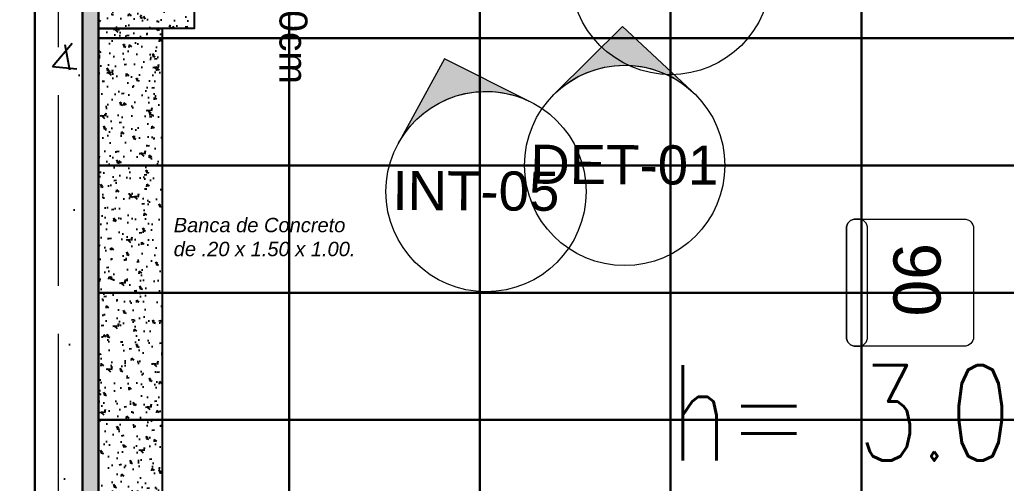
# Model space of a CAD drawing. Header units: millimetres. Extents: x 0 to 21977, y 2 to 7635.
# Drawn here: x 10967.493 to 10970.596, y 3814.616 to 3816.073 of the extents above; entities that cross this region are included whole.
import ezdxf

# ---------------------------------------------------------------- set-up
doc = ezdxf.new("R2010")
doc.units = ezdxf.units.MM
doc.linetypes.add('ACAD_ISO02W100', pattern=[15, 12, -3])
for name, color, linetype, lineweight in [('CONTACTOS', 161, 'Continuous', 18), ('COTAS', 161, 'ACAD_ISO02W100', 20), ('IMAGENES 2', 150, 'Continuous', 18), ('IMAGENES 3', 142, 'Continuous', 18), ('MUEBLES', 143, 'Continuous', 18), ('MURO DUROCK', 161, 'Continuous', 25), ('PLAFON', 151, 'Continuous', 25)]:
    doc.layers.add(name, color=color, linetype=linetype, lineweight=lineweight)
for name, color, linetype in [('MUROS - ARQ.', 151, 'Continuous'), ('MUROS ACABADOS', 142, 'Continuous'), ('PISO PATIO PUBLICO', 142, 'Continuous')]:
    doc.layers.add(name, color=color, linetype=linetype)
doc.styles.add('ROMANS', font='romans.shx', dxfattribs={"width": 0.75})
doc.styles.get("Standard").update_dxf_attribs({"font": 'arial.ttf'})

# ---------------------------------------------------------------- blocks, each defined once
blk = doc.blocks.new('B-1')
at = {"layer": 'MUEBLES'}
for points in [[(0.1999999999999886, 0.3700000000000045), (0.1999999999999886, 0.03000000000000114, -0.414213562373095), (0.1699999999999875, 0), (-0.1700000000000159, 0, -0.414213562373095), (-0.1999999999999886, 0.03000000000000114), (-0.1999999999999886, 0.3700000000000045, -0.414213562373095), (-0.1700000000000159, 0.4000000000000057), (0.1699999999999875, 0.4000000000000057, -0.414213562373095)], [(0.1999999999999886, 0.3632291121490994), (0.1999999999999886, 0.3700000000000045, 0.4142135623730516), (0.1699999999999875, 0.4000000000000057), (-0.1699999999999875, 0.4000000000000057, 0.4142135623730124), (-0.1999999999999886, 0.3700000000000045), (-0.1999999999999886, 0.3632291121490994, 0.4142135623731518), (-0.1699999999999875, 0.3332291121490982), (0.1699999999999875, 0.3332291121490982, 0.414213562373095)]]:
    blk.add_lwpolyline(points, format="xyb", close=True, dxfattribs=at)
blk = doc.blocks.new('PISO AZUL')
at = {"layer": 'PISO PATIO PUBLICO', "color": 152}
for points in [[(10967.7404037245, 3816.015240046469), (10968.3404037245, 3816.015240046469), (10968.3404037245, 3816.415240046468), (10967.7404037245, 3816.415240046468)], [(10968.3404037245, 3816.015240046469), (10968.9404037245, 3816.015240046469), (10968.9404037245, 3816.415240046468), (10968.3404037245, 3816.415240046468)], [(10968.9404037245, 3816.015240046469), (10969.5404037245, 3816.015240046469), (10969.5404037245, 3816.415240046468), (10968.9404037245, 3816.415240046468)], [(10969.5404037245, 3816.015240046469), (10970.1404037245, 3816.015240046469), (10970.1404037245, 3816.415240046468), (10969.5404037245, 3816.415240046468)], [(10970.1404037245, 3816.015240046469), (10970.7404037245, 3816.015240046469), (10970.7404037245, 3816.415240046468), (10970.1404037245, 3816.415240046468)], [(10967.7404037245, 3815.615240046469), (10968.3404037245, 3815.615240046469), (10968.3404037245, 3816.015240046469), (10967.7404037245, 3816.015240046469)], [(10968.3404037245, 3815.615240046469), (10968.9404037245, 3815.615240046469), (10968.9404037245, 3816.015240046469), (10968.3404037245, 3816.015240046469)], [(10968.9404037245, 3815.615240046469), (10969.5404037245, 3815.615240046469), (10969.5404037245, 3816.015240046469), (10968.9404037245, 3816.015240046469)], [(10969.5404037245, 3815.615240046469), (10970.1404037245, 3815.615240046469), (10970.1404037245, 3816.015240046469), (10969.5404037245, 3816.015240046469)], [(10970.1404037245, 3815.615240046469), (10970.7404037245, 3815.615240046469), (10970.7404037245, 3816.015240046469), (10970.1404037245, 3816.015240046469)], [(10967.7404037245, 3815.215240046469), (10968.3404037245, 3815.215240046469), (10968.3404037245, 3815.615240046469), (10967.7404037245, 3815.615240046469)], [(10968.3404037245, 3815.215240046469), (10968.9404037245, 3815.215240046469), (10968.9404037245, 3815.615240046469), (10968.3404037245, 3815.615240046469)], [(10968.9404037245, 3815.215240046469), (10969.5404037245, 3815.215240046469), (10969.5404037245, 3815.615240046469), (10968.9404037245, 3815.615240046469)], [(10969.5404037245, 3815.215240046469), (10970.1404037245, 3815.215240046469), (10970.1404037245, 3815.615240046469), (10969.5404037245, 3815.615240046469)], [(10970.1404037245, 3815.215240046469), (10970.7404037245, 3815.215240046469), (10970.7404037245, 3815.615240046469), (10970.1404037245, 3815.615240046469)], [(10967.7404037245, 3814.81524004647), (10968.3404037245, 3814.81524004647), (10968.3404037245, 3815.215240046469), (10967.7404037245, 3815.215240046469)], [(10968.3404037245, 3814.81524004647), (10968.9404037245, 3814.81524004647), (10968.9404037245, 3815.215240046469), (10968.3404037245, 3815.215240046469)], [(10968.9404037245, 3814.81524004647), (10969.5404037245, 3814.81524004647), (10969.5404037245, 3815.215240046469), (10968.9404037245, 3815.215240046469)], [(10969.5404037245, 3814.81524004647), (10970.1404037245, 3814.81524004647), (10970.1404037245, 3815.215240046469), (10969.5404037245, 3815.215240046469)], [(10970.1404037245, 3814.81524004647), (10970.7404037245, 3814.81524004647), (10970.7404037245, 3815.215240046469), (10970.1404037245, 3815.215240046469)], [(10967.7404037245, 3814.41524004647), (10968.3404037245, 3814.41524004647), (10968.3404037245, 3814.81524004647), (10967.7404037245, 3814.81524004647)], [(10968.3404037245, 3814.41524004647), (10968.9404037245, 3814.41524004647), (10968.9404037245, 3814.81524004647), (10968.3404037245, 3814.81524004647)], [(10968.9404037245, 3814.41524004647), (10969.5404037245, 3814.41524004647), (10969.5404037245, 3814.81524004647), (10968.9404037245, 3814.81524004647)], [(10969.5404037245, 3814.41524004647), (10970.1404037245, 3814.41524004647), (10970.1404037245, 3814.81524004647), (10969.5404037245, 3814.81524004647)], [(10970.1404037245, 3814.41524004647), (10970.7404037245, 3814.41524004647), (10970.7404037245, 3814.81524004647), (10970.1404037245, 3814.81524004647)]]:
    blk.add_lwpolyline(points, close=True, dxfattribs=at)
blk = doc.blocks.new('PLAFON AZUL')
at = {"layer": 'PLAFON', "color": 186}
for points in [[(10967.7404037245, 3816.815240046468), (10967.7404037245, 3815.615240046469), (10968.3404037245, 3815.615240046469), (10968.3404037245, 3816.815240046468)], [(10968.3404037245, 3816.815240046468), (10968.3404037245, 3815.615240046469), (10968.9404037245, 3815.615240046469), (10968.9404037245, 3816.815240046468)], [(10968.9404037245, 3816.815240046468), (10968.9404037245, 3815.615240046469), (10969.5404037245, 3815.615240046469), (10969.5404037245, 3816.815240046468)], [(10969.5404037245, 3816.815240046468), (10969.5404037245, 3815.615240046469), (10970.1404037245, 3815.615240046469), (10970.1404037245, 3816.815240046468)], [(10970.1404037245, 3816.815240046468), (10970.1404037245, 3815.615240046469), (10970.7404037245, 3815.615240046469), (10970.7404037245, 3816.815240046468)], [(10967.7404037245, 3815.615240046469), (10967.7404037245, 3814.41524004647), (10968.3404037245, 3814.41524004647), (10968.3404037245, 3815.615240046469)], [(10968.3404037245, 3815.615240046469), (10968.3404037245, 3814.41524004647), (10968.9404037245, 3814.41524004647), (10968.9404037245, 3815.615240046469)], [(10968.9404037245, 3815.615240046469), (10968.9404037245, 3814.41524004647), (10969.5404037245, 3814.41524004647), (10969.5404037245, 3815.615240046469)], [(10969.5404037245, 3815.615240046469), (10969.5404037245, 3814.41524004647), (10970.1404037245, 3814.41524004647), (10970.1404037245, 3815.615240046469)], [(10970.1404037245, 3815.615240046469), (10970.1404037245, 3814.41524004647), (10970.7404037245, 3814.41524004647), (10970.7404037245, 3815.615240046469)]]:
    blk.add_lwpolyline(points, close=True, dxfattribs=at)

msp = doc.modelspace()

# ---------------------------------------------------------------- hatches: boundary and pattern name
at = {"layer": 'IMAGENES 2'}
h = msp.add_hatch(color=256, dxfattribs=at)
h.dxf.hatch_style = 1
edge = h.paths.add_edge_path()
edge.add_line((10969.09476635492, 3815.817414566688), (10968.82881931381, 3815.949879464148))
edge.add_line((10968.82881931381, 3815.949879464148), (10968.6863463605, 3815.689156938641))
edge.add_arc((10968.95975408616, 3815.532934446481), 0.3148924443484688, 64.6113122256204, 150.2567765330826, ccw=False)
at = {"layer": 'IMAGENES 3'}
h = msp.add_hatch(color=256, dxfattribs=at)
h.dxf.hatch_style = 1
edge = h.paths.add_edge_path()
edge.add_line((10969.60637347054, 3815.849273638463), (10969.38937210573, 3816.052214973344))
edge.add_line((10969.38937210573, 3816.052214973344), (10969.17833310638, 3815.843080283524))
edge.add_arc((10969.39569473567, 3815.615240046469), 0.3148924443484309, 48.00622784282632, 133.6516921502252, ccw=False)
at = {"layer": 'MURO DUROCK', "true_color": 0x0a85ff}
h = msp.add_hatch(color=150, dxfattribs=at)
h.dxf.hatch_style = 1
h.paths.add_polyline_path([(10967.74030422416, 3818.345240046473), (10967.7404037245, 3810.815240046473), (10967.6904037245, 3810.815240046473), (10967.69030422416, 3818.345240046473)])
at = {"layer": 'MUROS ACABADOS'}
h = msp.add_hatch(dxfattribs=at)
h.set_pattern_fill('AR-CONC', color=250, scale=0.005)
h.set_pattern_definition([(49.99999999999999, (0, 0), (0.91092334498002, -0.07969542769451543), [0.09525, -1.04775]), (355, (0, 0), (-0.1762171071248467, 0.9552842261951757), [0.0762, -0.83820292085]), (100.4514447, (0.075910035, -0.0066412675), (0.7347062354517664, 0.8755887595609755), [0.080950044, -0.8904512229999999]), (46.18420000000002, (0, 0.254), (1.35539520446065, -0.2102116396636357), [0.142875, -1.571625]), (96.63555760999996, (0.1129495, 0.2364825), (1.187020670257515, 1.237130622988608), [0.1214251157, -1.3356780408]), (351.1841511700001, (0, 0.254), (1.187020670324885, 1.237130622927663), [0.11429983535, -1.2572986596]), (21, (0.127, 0.1905), (0.7580719563456624, -0.5113259909354381), [0.09525, -1.04775]), (326.0000000000001, (0.127, 0.1905), (0.3090101417382354, 0.9209398306115963), [0.0762, -0.8382]), (71.45144499999999, (0.190172663, 0.1478895005), (1.067082096393581, 0.4096138444295262), [0.08095004400000001, -0.8904496879999999]), (37.50000000000001, (0, 0), (0.01544301625295908, 0.4227751943657655), [0, -0.82804, 0, -0.8509000000000001, 0, -0.8413750000000001]), (7.499999999999999, (0, 0), (0.3340983125515287, 0.5009028740905975), [0, -0.48514, 0, -0.80899, 0, -0.320675]), (327.5, (-0.28321, 0), (0.677952975834357, -0.02864371996336722), [0, -0.3175, 0, -0.9906, 0, -1.31445]), (317.5, (-0.41021, 0), (0.7406459069300902, 0.1271324551666652), [0, -0.41275, 0, -0.65786, 0, -0.93345])])
h.paths.add_polyline_path([(10972.36030422416, 3810.665240046473), (10972.51030422416, 3810.665240046473), (10972.51030422416, 3820.765240046474), (10967.54030422416, 3820.765240046474), (10967.54030422416, 3810.665240046473), (10967.69030422416, 3810.665240046473), (10967.69030422416, 3820.615240046473), (10970.55030422416, 3820.615240046473), (10970.55030422416, 3818.915240046474), (10970.70030422416, 3818.915240046474), (10970.70030422416, 3820.615240046473), (10972.36030422416, 3820.615240046473), (10972.36030422416, 3819.065240046474), (10971.60030422416, 3819.065240046474), (10971.60030422416, 3818.915240046474), (10972.36030422416, 3818.915240046474)])
h = msp.add_hatch(color=253, dxfattribs=at)
h.dxf.hatch_style = 1
h.paths.add_polyline_path([(10970.97669844339, 3815.581022545257), (10973.30669844339, 3815.581022545258)], flags=0)
edge = h.paths.add_edge_path(flags=17)
edge.add_line((10970.97669844339, 3815.581022545257), (10973.30669844339, 3815.581022545258))
edge.add_line((10970.97669844339, 3815.581022545258), (10970.97669844339, 3813.005057409418))
edge.add_line((10970.97669844339, 3813.005057409418), (10973.30669844339, 3813.005057409418))
edge.add_line((10973.30669844339, 3813.005057409418), (10973.30669844339, 3814.305057409417))
edge.add_line((10973.30669844339, 3814.305057409417), (10973.38669844339, 3814.305057409418))
edge.add_line((10973.38669844339, 3814.305057409418), (10973.38669844339, 3814.275057409418))
edge.add_line((10973.38669844339, 3814.275057409418), (10973.40669844339, 3814.275057409418))
edge.add_line((10973.40669844339, 3814.275057409418), (10973.40669844339, 3812.905057409418))
edge.add_line((10973.40669844339, 3812.905057409418), (10970.97669844339, 3812.905057409417))
edge.add_line((10970.97669844339, 3812.905057409417), (10970.97669844339, 3812.851022545258))
edge.add_line((10970.97669844339, 3812.851022545258), (10970.97669844339, 3812.751022545258))
edge.add_line((10970.97669844339, 3812.751022545258), (10970.73669844339, 3812.751022545258))
edge.add_line((10970.73669844339, 3812.751022545258), (10970.73669844339, 3802.651022545258))
edge.add_line((10970.73669844339, 3802.651022545258), (10971.24669844339, 3802.651022545258))
edge.add_line((10971.24669844339, 3802.651022545258), (10971.24669844339, 3802.551022545259))
edge.add_line((10971.24669844339, 3802.551022545259), (10970.63669844339, 3802.551022545259))
edge.add_line((10970.63669844339, 3802.551022545259), (10970.63669844339, 3812.851022545258))
edge.add_line((10970.63669844339, 3812.851022545258), (10970.87669844339, 3812.851022545258))
edge.add_line((10970.87669844339, 3812.851022545258), (10970.87669844339, 3815.581022545257))
edge.add_line((10970.87669844339, 3815.581022545257), (10968.50669844339, 3815.581022545258))
edge.add_line((10968.50669844339, 3815.581022545258), (10968.50669844339, 3814.981022545257))
edge.add_line((10968.50669844339, 3814.981022545257), (10967.33669844339, 3814.981022545259))
edge.add_line((10967.33669844339, 3814.981022545259), (10967.33669844339, 3818.621022545258))
edge.add_line((10967.33669844339, 3818.621022545258), (10967.73669844339, 3818.621022545258))
edge.add_line((10967.73669844339, 3818.621022545258), (10967.73669844339, 3818.521022545257))
edge.add_line((10967.73669844339, 3818.521022545257), (10967.43669844339, 3818.521022545258))
edge.add_line((10967.43669844339, 3818.521022545258), (10967.43669844339, 3815.681022545258))
edge.add_line((10967.43669844339, 3815.681022545258), (10967.45669844339, 3815.681022545258))
edge.add_line((10967.45669844339, 3815.681022545258), (10967.45669844339, 3815.081022545258))
edge.add_line((10967.45669844339, 3815.081022545258), (10968.40669844339, 3815.081022545258))
edge.add_line((10968.40669844339, 3815.081022545258), (10968.40669844339, 3815.681022545258))
edge.add_line((10968.40669844339, 3815.681022545258), (10973.40669844339, 3815.681022545258))
edge.add_line((10973.40669844339, 3815.681022545258), (10973.40669844338, 3816.281022545258))
edge.add_line((10973.40669844338, 3816.281022545258), (10974.60669844339, 3816.281022545258))
edge.add_line((10974.60669844339, 3816.281022545258), (10974.60669844339, 3815.681022545259))
edge.add_line((10974.60669844339, 3815.681022545259), (10977.12669844339, 3815.681022545257))
edge.add_line((10977.12669844339, 3815.681022545257), (10977.12669844339, 3815.096022545259))
edge.add_line((10977.12669844339, 3815.096022545259), (10977.04169844339, 3815.096022545259))
edge.add_line((10977.04169844339, 3815.096022545259), (10977.04169844339, 3815.131022545258))
edge.add_line((10977.04169844339, 3815.131022545258), (10977.02669844339, 3815.131022545258))
edge.add_line((10977.02669844339, 3815.131022545258), (10977.02669844339, 3815.581022545258))
edge.add_line((10977.02669844339, 3815.581022545258), (10974.50669844339, 3815.581022545258))
edge.add_line((10974.50669844339, 3815.581022545258), (10974.50669844339, 3816.181022545258))
edge.add_line((10974.50669844339, 3816.181022545258), (10973.50669844339, 3816.181022545258))
edge.add_line((10973.50669844339, 3816.181022545258), (10973.50669844339, 3815.031022545258))
edge.add_line((10973.50669844339, 3815.031022545258), (10973.40669844339, 3815.031022545258))
edge.add_line((10973.40669844339, 3815.031022545258), (10973.38669844339, 3815.031022545258))
edge.add_line((10973.38669844339, 3815.031022545258), (10973.38669844339, 3815.001022545258))
edge.add_line((10973.38669844339, 3815.001022545258), (10973.30669844339, 3815.001022545257))
edge.add_line((10973.30669844339, 3815.001022545257), (10973.30669844339, 3815.031022545258))
edge.add_line((10973.30669844339, 3815.031022545258), (10973.30669844339, 3815.581022545258))
edge = h.paths.add_edge_path()
edge.add_line((10971.24669844339, 3802.551022545259), (10971.34669844339, 3802.551022545259))
edge.add_line((10971.24669844339, 3801.471022545259), (10971.24669844339, 3802.551022545259))
edge.add_line((10971.24669844339, 3801.471022545259), (10970.64669844339, 3801.471022545259))
edge.add_line((10970.64669844339, 3801.471022545259), (10970.64669844339, 3798.491022545258))
edge.add_line((10970.64669844339, 3798.491022545258), (10971.38099373292, 3798.491022545258))
edge.add_line((10971.38099373292, 3798.491022545258), (10971.06288708056, 3796.039019220637))
edge.add_line((10971.06288708056, 3796.039019220637), (10973.37669844339, 3796.039019220637))
edge.add_line((10973.37669844339, 3796.039019220637), (10973.37669844339, 3796.939019220637))
edge.add_line((10973.37669844339, 3796.939019220637), (10973.27669844339, 3796.939019220637))
edge.add_line((10973.27669844339, 3796.939019220637), (10973.27669844339, 3796.139019220637))
edge.add_line((10973.27669844339, 3796.139019220637), (10971.17669844339, 3796.139019220637))
edge.add_line((10971.17669844339, 3796.139019220637), (10971.49396706983, 3798.631022545259))
edge.add_line((10971.49396706983, 3798.631022545259), (10971.39396706983, 3798.631022545259))
edge.add_line((10971.39396706983, 3798.631022545259), (10971.39396706983, 3798.591022545259))
edge.add_line((10971.39396706983, 3798.591022545259), (10970.74669844339, 3798.591022545259))
edge.add_line((10970.74669844339, 3798.591022545259), (10970.74669844339, 3801.371022545259))
edge.add_line((10970.74669844339, 3801.371022545259), (10971.34669844339, 3801.371022545259))
edge.add_line((10971.34669844339, 3801.371022545259), (10971.34669844339, 3802.551022545259))
edge = h.paths.add_edge_path(flags=17)
edge.add_line((10973.30669844339, 3815.581022545258), (10970.97669844339, 3815.581022545258))
edge.add_line((10973.30669844339, 3815.031022545258), (10973.30669844339, 3815.581022545258))
edge.add_line((10973.30669844339, 3815.001022545257), (10973.30669844339, 3815.031022545258))
edge.add_line((10973.38669844339, 3815.001022545258), (10973.30669844339, 3815.001022545257))
edge.add_line((10973.38669844339, 3815.031022545258), (10973.38669844339, 3815.001022545258))
edge.add_line((10973.40669844339, 3815.031022545258), (10973.38669844339, 3815.031022545258))
edge.add_line((10973.50669844339, 3815.031022545258), (10973.40669844339, 3815.031022545258))
edge.add_line((10973.50669844339, 3816.181022545258), (10973.50669844339, 3815.031022545258))
edge.add_line((10974.50669844339, 3816.181022545258), (10973.50669844339, 3816.181022545258))
edge.add_line((10974.50669844339, 3815.581022545258), (10974.50669844339, 3816.181022545258))
edge.add_line((10977.02669844339, 3815.581022545258), (10974.50669844339, 3815.581022545258))
edge.add_line((10977.02669844339, 3815.131022545258), (10977.02669844339, 3815.581022545258))
edge.add_line((10977.04169844339, 3815.131022545258), (10977.02669844339, 3815.131022545258))
edge.add_line((10977.04169844339, 3815.096022545259), (10977.04169844339, 3815.131022545258))
edge.add_line((10977.12669844339, 3815.096022545259), (10977.04169844339, 3815.096022545259))
edge.add_line((10977.12669844339, 3815.681022545257), (10977.12669844339, 3815.096022545259))
edge.add_line((10974.60669844339, 3815.681022545259), (10977.12669844339, 3815.681022545257))
edge.add_line((10974.60669844339, 3816.281022545258), (10974.60669844339, 3815.681022545259))
edge.add_line((10973.40669844338, 3816.281022545258), (10974.60669844339, 3816.281022545258))
edge.add_line((10973.40669844339, 3815.681022545258), (10973.40669844338, 3816.281022545258))
edge.add_line((10968.40669844339, 3815.681022545258), (10973.40669844339, 3815.681022545258))
edge.add_line((10968.40669844339, 3815.081022545258), (10968.40669844339, 3815.681022545258))
edge.add_line((10967.45669844339, 3815.081022545258), (10968.40669844339, 3815.081022545258))
edge.add_line((10967.45669844339, 3815.681022545258), (10967.45669844339, 3815.081022545258))
edge.add_line((10967.43669844339, 3815.681022545258), (10967.45669844339, 3815.681022545258))
edge.add_line((10967.43669844339, 3818.521022545258), (10967.43669844339, 3815.681022545258))
edge.add_line((10967.73669844339, 3818.521022545257), (10967.43669844339, 3818.521022545258))
edge.add_line((10967.73669844339, 3818.621022545258), (10967.73669844339, 3818.521022545257))
edge.add_line((10967.33669844339, 3818.621022545258), (10967.73669844339, 3818.621022545258))
edge.add_line((10967.33669844339, 3814.981022545259), (10967.33669844339, 3818.621022545258))
edge.add_line((10968.50669844339, 3814.981022545257), (10967.33669844339, 3814.981022545259))
edge.add_line((10968.50669844339, 3815.581022545258), (10968.50669844339, 3814.981022545257))
edge.add_line((10970.87669844339, 3815.581022545257), (10968.50669844339, 3815.581022545258))
edge.add_line((10970.87669844339, 3812.851022545258), (10970.87669844339, 3815.581022545257))
edge.add_line((10970.63669844339, 3812.851022545258), (10970.87669844339, 3812.851022545258))
edge.add_line((10970.63669844339, 3802.551022545259), (10970.63669844339, 3812.851022545258))
edge.add_line((10971.24669844339, 3802.551022545259), (10970.63669844339, 3802.551022545259))
edge.add_line((10971.24669844339, 3802.651022545258), (10971.24669844339, 3802.551022545259))
edge.add_line((10970.73669844339, 3802.651022545258), (10971.24669844339, 3802.651022545258))
edge.add_line((10970.73669844339, 3812.751022545258), (10970.73669844339, 3802.651022545258))
edge.add_line((10970.97669844339, 3812.751022545258), (10970.73669844339, 3812.751022545258))
edge.add_line((10970.97669844339, 3812.851022545258), (10970.97669844339, 3812.751022545258))
edge.add_line((10970.97669844339, 3812.905057409417), (10970.97669844339, 3812.851022545258))
edge.add_line((10973.40669844339, 3812.905057409418), (10970.97669844339, 3812.905057409417))
edge.add_line((10973.40669844339, 3814.275057409418), (10973.40669844339, 3812.905057409418))
edge.add_line((10973.38669844339, 3814.275057409418), (10973.40669844339, 3814.275057409418))
edge.add_line((10973.38669844339, 3814.305057409418), (10973.38669844339, 3814.275057409418))
edge.add_line((10973.30669844339, 3814.305057409417), (10973.38669844339, 3814.305057409418))
edge.add_line((10973.30669844339, 3813.005057409418), (10973.30669844339, 3814.305057409417))
edge.add_line((10970.97669844339, 3813.005057409418), (10973.30669844339, 3813.005057409418))
edge.add_line((10970.97669844339, 3815.581022545258), (10970.97669844339, 3813.005057409418))
h = msp.add_hatch(color=253, dxfattribs=at)
h.dxf.hatch_style = 1
h.paths.add_polyline_path([(10970.97669844339, 3815.581022545257), (10973.30669844339, 3815.581022545258)], flags=0)
edge = h.paths.add_edge_path(flags=17)
edge.add_line((10970.97669844339, 3815.581022545257), (10973.30669844339, 3815.581022545258))
edge.add_line((10970.97669844339, 3815.581022545258), (10970.97669844339, 3813.005057409418))
edge.add_line((10970.97669844339, 3813.005057409418), (10973.30669844339, 3813.005057409418))
edge.add_line((10973.30669844339, 3813.005057409418), (10973.30669844339, 3814.305057409417))
edge.add_line((10973.30669844339, 3814.305057409417), (10973.38669844339, 3814.305057409418))
edge.add_line((10973.38669844339, 3814.305057409418), (10973.38669844339, 3814.275057409418))
edge.add_line((10973.38669844339, 3814.275057409418), (10973.40669844339, 3814.275057409418))
edge.add_line((10973.40669844339, 3814.275057409418), (10973.40669844339, 3812.905057409418))
edge.add_line((10973.40669844339, 3812.905057409418), (10970.97669844339, 3812.905057409417))
edge.add_line((10970.97669844339, 3812.905057409417), (10970.97669844339, 3812.851022545258))
edge.add_line((10970.97669844339, 3812.851022545258), (10970.97669844339, 3812.751022545258))
edge.add_line((10970.97669844339, 3812.751022545258), (10970.73669844339, 3812.751022545258))
edge.add_line((10970.73669844339, 3812.751022545258), (10970.73669844339, 3802.651022545258))
edge.add_line((10970.73669844339, 3802.651022545258), (10971.24669844339, 3802.651022545258))
edge.add_line((10971.24669844339, 3802.651022545258), (10971.24669844339, 3802.551022545259))
edge.add_line((10971.24669844339, 3802.551022545259), (10970.63669844339, 3802.551022545259))
edge.add_line((10970.63669844339, 3802.551022545259), (10970.63669844339, 3812.851022545258))
edge.add_line((10970.63669844339, 3812.851022545258), (10970.87669844339, 3812.851022545258))
edge.add_line((10970.87669844339, 3812.851022545258), (10970.87669844339, 3815.581022545257))
edge.add_line((10970.87669844339, 3815.581022545257), (10968.50669844339, 3815.581022545258))
edge.add_line((10968.50669844339, 3815.581022545258), (10968.50669844339, 3814.981022545257))
edge.add_line((10968.50669844339, 3814.981022545257), (10967.33669844339, 3814.981022545259))
edge.add_line((10967.33669844339, 3814.981022545259), (10967.33669844339, 3818.621022545258))
edge.add_line((10967.33669844339, 3818.621022545258), (10967.73669844339, 3818.621022545258))
edge.add_line((10967.73669844339, 3818.621022545258), (10967.73669844339, 3818.521022545257))
edge.add_line((10967.73669844339, 3818.521022545257), (10967.43669844339, 3818.521022545258))
edge.add_line((10967.43669844339, 3818.521022545258), (10967.43669844339, 3815.681022545258))
edge.add_line((10967.43669844339, 3815.681022545258), (10967.45669844339, 3815.681022545258))
edge.add_line((10967.45669844339, 3815.681022545258), (10967.45669844339, 3815.081022545258))
edge.add_line((10967.45669844339, 3815.081022545258), (10968.40669844339, 3815.081022545258))
edge.add_line((10968.40669844339, 3815.081022545258), (10968.40669844339, 3815.681022545258))
edge.add_line((10968.40669844339, 3815.681022545258), (10973.40669844339, 3815.681022545258))
edge.add_line((10973.40669844339, 3815.681022545258), (10973.40669844338, 3816.281022545258))
edge.add_line((10973.40669844338, 3816.281022545258), (10974.60669844339, 3816.281022545258))
edge.add_line((10974.60669844339, 3816.281022545258), (10974.60669844339, 3815.681022545259))
edge.add_line((10974.60669844339, 3815.681022545259), (10977.12669844339, 3815.681022545257))
edge.add_line((10977.12669844339, 3815.681022545257), (10977.12669844339, 3815.096022545259))
edge.add_line((10977.12669844339, 3815.096022545259), (10977.04169844339, 3815.096022545259))
edge.add_line((10977.04169844339, 3815.096022545259), (10977.04169844339, 3815.131022545258))
edge.add_line((10977.04169844339, 3815.131022545258), (10977.02669844339, 3815.131022545258))
edge.add_line((10977.02669844339, 3815.131022545258), (10977.02669844339, 3815.581022545258))
edge.add_line((10977.02669844339, 3815.581022545258), (10974.50669844339, 3815.581022545258))
edge.add_line((10974.50669844339, 3815.581022545258), (10974.50669844339, 3816.181022545258))
edge.add_line((10974.50669844339, 3816.181022545258), (10973.50669844339, 3816.181022545258))
edge.add_line((10973.50669844339, 3816.181022545258), (10973.50669844339, 3815.031022545258))
edge.add_line((10973.50669844339, 3815.031022545258), (10973.40669844339, 3815.031022545258))
edge.add_line((10973.40669844339, 3815.031022545258), (10973.38669844339, 3815.031022545258))
edge.add_line((10973.38669844339, 3815.031022545258), (10973.38669844339, 3815.001022545258))
edge.add_line((10973.38669844339, 3815.001022545258), (10973.30669844339, 3815.001022545257))
edge.add_line((10973.30669844339, 3815.001022545257), (10973.30669844339, 3815.031022545258))
edge.add_line((10973.30669844339, 3815.031022545258), (10973.30669844339, 3815.581022545258))
edge = h.paths.add_edge_path()
edge.add_line((10971.24669844339, 3802.551022545259), (10971.34669844339, 3802.551022545259))
edge.add_line((10971.24669844339, 3801.471022545259), (10971.24669844339, 3802.551022545259))
edge.add_line((10971.24669844339, 3801.471022545259), (10970.64669844339, 3801.471022545259))
edge.add_line((10970.64669844339, 3801.471022545259), (10970.64669844339, 3798.491022545258))
edge.add_line((10970.64669844339, 3798.491022545258), (10971.38099373292, 3798.491022545258))
edge.add_line((10971.38099373292, 3798.491022545258), (10971.06288708056, 3796.039019220637))
edge.add_line((10971.06288708056, 3796.039019220637), (10973.37669844339, 3796.039019220637))
edge.add_line((10973.37669844339, 3796.039019220637), (10973.37669844339, 3796.939019220637))
edge.add_line((10973.37669844339, 3796.939019220637), (10973.27669844339, 3796.939019220637))
edge.add_line((10973.27669844339, 3796.939019220637), (10973.27669844339, 3796.139019220637))
edge.add_line((10973.27669844339, 3796.139019220637), (10971.17669844339, 3796.139019220637))
edge.add_line((10971.17669844339, 3796.139019220637), (10971.49396706983, 3798.631022545259))
edge.add_line((10971.49396706983, 3798.631022545259), (10971.39396706983, 3798.631022545259))
edge.add_line((10971.39396706983, 3798.631022545259), (10971.39396706983, 3798.591022545259))
edge.add_line((10971.39396706983, 3798.591022545259), (10970.74669844339, 3798.591022545259))
edge.add_line((10970.74669844339, 3798.591022545259), (10970.74669844339, 3801.371022545259))
edge.add_line((10970.74669844339, 3801.371022545259), (10971.34669844339, 3801.371022545259))
edge.add_line((10971.34669844339, 3801.371022545259), (10971.34669844339, 3802.551022545259))
edge = h.paths.add_edge_path(flags=17)
edge.add_line((10973.30669844339, 3815.581022545258), (10970.97669844339, 3815.581022545258))
edge.add_line((10973.30669844339, 3815.031022545258), (10973.30669844339, 3815.581022545258))
edge.add_line((10973.30669844339, 3815.001022545257), (10973.30669844339, 3815.031022545258))
edge.add_line((10973.38669844339, 3815.001022545258), (10973.30669844339, 3815.001022545257))
edge.add_line((10973.38669844339, 3815.031022545258), (10973.38669844339, 3815.001022545258))
edge.add_line((10973.40669844339, 3815.031022545258), (10973.38669844339, 3815.031022545258))
edge.add_line((10973.50669844339, 3815.031022545258), (10973.40669844339, 3815.031022545258))
edge.add_line((10973.50669844339, 3816.181022545258), (10973.50669844339, 3815.031022545258))
edge.add_line((10974.50669844339, 3816.181022545258), (10973.50669844339, 3816.181022545258))
edge.add_line((10974.50669844339, 3815.581022545258), (10974.50669844339, 3816.181022545258))
edge.add_line((10977.02669844339, 3815.581022545258), (10974.50669844339, 3815.581022545258))
edge.add_line((10977.02669844339, 3815.131022545258), (10977.02669844339, 3815.581022545258))
edge.add_line((10977.04169844339, 3815.131022545258), (10977.02669844339, 3815.131022545258))
edge.add_line((10977.04169844339, 3815.096022545259), (10977.04169844339, 3815.131022545258))
edge.add_line((10977.12669844339, 3815.096022545259), (10977.04169844339, 3815.096022545259))
edge.add_line((10977.12669844339, 3815.681022545257), (10977.12669844339, 3815.096022545259))
edge.add_line((10974.60669844339, 3815.681022545259), (10977.12669844339, 3815.681022545257))
edge.add_line((10974.60669844339, 3816.281022545258), (10974.60669844339, 3815.681022545259))
edge.add_line((10973.40669844338, 3816.281022545258), (10974.60669844339, 3816.281022545258))
edge.add_line((10973.40669844339, 3815.681022545258), (10973.40669844338, 3816.281022545258))
edge.add_line((10968.40669844339, 3815.681022545258), (10973.40669844339, 3815.681022545258))
edge.add_line((10968.40669844339, 3815.081022545258), (10968.40669844339, 3815.681022545258))
edge.add_line((10967.45669844339, 3815.081022545258), (10968.40669844339, 3815.081022545258))
edge.add_line((10967.45669844339, 3815.681022545258), (10967.45669844339, 3815.081022545258))
edge.add_line((10967.43669844339, 3815.681022545258), (10967.45669844339, 3815.681022545258))
edge.add_line((10967.43669844339, 3818.521022545258), (10967.43669844339, 3815.681022545258))
edge.add_line((10967.73669844339, 3818.521022545257), (10967.43669844339, 3818.521022545258))
edge.add_line((10967.73669844339, 3818.621022545258), (10967.73669844339, 3818.521022545257))
edge.add_line((10967.33669844339, 3818.621022545258), (10967.73669844339, 3818.621022545258))
edge.add_line((10967.33669844339, 3814.981022545259), (10967.33669844339, 3818.621022545258))
edge.add_line((10968.50669844339, 3814.981022545257), (10967.33669844339, 3814.981022545259))
edge.add_line((10968.50669844339, 3815.581022545258), (10968.50669844339, 3814.981022545257))
edge.add_line((10970.87669844339, 3815.581022545257), (10968.50669844339, 3815.581022545258))
edge.add_line((10970.87669844339, 3812.851022545258), (10970.87669844339, 3815.581022545257))
edge.add_line((10970.63669844339, 3812.851022545258), (10970.87669844339, 3812.851022545258))
edge.add_line((10970.63669844339, 3802.551022545259), (10970.63669844339, 3812.851022545258))
edge.add_line((10971.24669844339, 3802.551022545259), (10970.63669844339, 3802.551022545259))
edge.add_line((10971.24669844339, 3802.651022545258), (10971.24669844339, 3802.551022545259))
edge.add_line((10970.73669844339, 3802.651022545258), (10971.24669844339, 3802.651022545258))
edge.add_line((10970.73669844339, 3812.751022545258), (10970.73669844339, 3802.651022545258))
edge.add_line((10970.97669844339, 3812.751022545258), (10970.73669844339, 3812.751022545258))
edge.add_line((10970.97669844339, 3812.851022545258), (10970.97669844339, 3812.751022545258))
edge.add_line((10970.97669844339, 3812.905057409417), (10970.97669844339, 3812.851022545258))
edge.add_line((10973.40669844339, 3812.905057409418), (10970.97669844339, 3812.905057409417))
edge.add_line((10973.40669844339, 3814.275057409418), (10973.40669844339, 3812.905057409418))
edge.add_line((10973.38669844339, 3814.275057409418), (10973.40669844339, 3814.275057409418))
edge.add_line((10973.38669844339, 3814.305057409418), (10973.38669844339, 3814.275057409418))
edge.add_line((10973.30669844339, 3814.305057409417), (10973.38669844339, 3814.305057409418))
edge.add_line((10973.30669844339, 3813.005057409418), (10973.30669844339, 3814.305057409417))
edge.add_line((10970.97669844339, 3813.005057409418), (10973.30669844339, 3813.005057409418))
edge.add_line((10970.97669844339, 3815.581022545258), (10970.97669844339, 3813.005057409418))
h = msp.add_hatch(dxfattribs=at)
h.set_pattern_fill('AR-CONC', color=256, scale=0.0005, angle=270)
h.set_pattern_definition([(320, (7154.234619400253, 14785.54991502632), (-0.00796954276945156, -0.09109233449800201), [0.009525, -0.104775]), (265, (7154.234619400253, 14785.54991502632), (0.09552842261951758, 0.01762171071248465), [0.00762, -0.08382029208500001]), (10.45144469999997, (7154.233955273503, 14785.54232402282), (0.08755887595609754, -0.07347062354517665), [0.008095004399999996, -0.08904512229999996]), (316.1842, (7154.260019400253, 14785.54991502632), (-0.0210211639663636, -0.135539520446065), [0.01428749999999999, -0.1571624999999998]), (6.635557609999952, (7154.258267650253, 14785.53862007632), (0.1237130622988607, -0.1187020670257515), [0.01214251157, -0.1335678040799999]), (261.18415117, (7154.260019400253, 14785.54991502632), (0.1237130622927663, -0.1187020670324885), [0.011429983535, -0.12572986596]), (290.9999999999999, (7154.253669400254, 14785.53721502632), (-0.05113259909354382, -0.07580719563456624), [0.009524999999999999, -0.104775]), (236, (7154.253669400254, 14785.53721502632), (0.09209398306115964, -0.03090101417382355), [0.007619999999999999, -0.08381999999999998]), (341.4514449999999, (7154.249408350302, 14785.53089776002), (0.0409613844429526, -0.1067082096393581), [0.008095004400000001, -0.0890449688]), (307.5, (7154.234619400253, 14785.54991502632), (0.04227751943657655, -0.001544301625295916), [0, -0.082804, 0, -0.08509, 0, -0.0841375]), (277.4999999999999, (7154.234619400253, 14785.54991502632), (0.05009028740905975, -0.03340983125515288), [0, -0.04851399999999999, 0, -0.08089899999999998, 0, -0.0320675]), (237.5, (7154.234619400253, 14785.57823602632), (-0.002864371996336735, -0.06779529758343569), [0, -0.03174999999999996, 0, -0.09905999999999993, 0, -0.1314449999999998]), (227.5, (7154.234619400253, 14785.59093602632), (0.0127132455166665, -0.07406459069300902), [0, -0.041275, 0, -0.065786, 0, -0.093345])])
h.paths.add_polyline_path([(10968.04112217522, 3816.445243566718), (10968.04112217522, 3816.045243566718), (10967.74112217522, 3816.045243566718), (10967.74112217522, 3816.445243566718)])
h = msp.add_hatch(dxfattribs=at)
h.set_pattern_fill('AR-CONC', color=256, scale=0.0005, angle=270)
h.set_pattern_definition([(320, (21936.69825610664, 7630.202978826185), (-0.00796954276945156, -0.09109233449800201), [0.009525, -0.104775]), (265, (21936.69825610664, 7630.202978826185), (0.09552842261951758, 0.01762171071248465), [0.00762, -0.08382029208500001]), (10.45144470000002, (21936.69759197989, 7630.195387822685), (0.08755887595609754, -0.07347062354517665), [0.008095004400000001, -0.0890451223]), (316.1842, (21936.72365610664, 7630.202978826185), (-0.0210211639663636, -0.135539520446065), [0.01428749999999999, -0.1571624999999999]), (6.635557610000027, (21936.72190435664, 7630.191683876185), (0.1237130622988607, -0.1187020670257515), [0.01214251157, -0.13356780408]), (261.18415117, (21936.72365610664, 7630.202978826185), (0.1237130622927663, -0.1187020670324885), [0.011429983535, -0.12572986596]), (290.9999999999999, (21936.71730610664, 7630.190278826185), (-0.05113259909354382, -0.07580719563456624), [0.009524999999999999, -0.104775]), (236, (21936.71730610664, 7630.190278826185), (0.09209398306115964, -0.03090101417382355), [0.007619999999999999, -0.08381999999999998]), (341.4514449999999, (21936.71304505669, 7630.183961559886), (0.0409613844429526, -0.1067082096393581), [0.008095004400000001, -0.0890449688]), (307.5, (21936.69825610664, 7630.202978826185), (0.04227751943657655, -0.001544301625295916), [0, -0.082804, 0, -0.08509, 0, -0.0841375]), (277.4999999999999, (21936.69825610664, 7630.202978826185), (0.05009028740905975, -0.03340983125515288), [0, -0.04851399999999999, 0, -0.080899, 0, -0.03206750000000001]), (237.5, (21936.69825610664, 7630.231299826185), (-0.002864371996336735, -0.06779529758343569), [0, -0.03174999999999997, 0, -0.09905999999999995, 0, -0.1314449999999999]), (227.5, (21936.69825610664, 7630.243999826185), (0.0127132455166665, -0.07406459069300902), [0, -0.04127499999999999, 0, -0.06578599999999998, 0, -0.09334499999999998])])
h.paths.add_polyline_path([(10967.74109178335, 3816.045243566718), (10967.94109178335, 3816.045243566718), (10967.94109178335, 3814.545243566718), (10967.74109178335, 3814.545243566718)])

# ---------------------------------------------------------------- linework, layer by layer
at = {"layer": 'COTAS', "color": 164, "ltscale": 0.05}
msp.add_lwpolyline([(10967.61530422416, 3809.986347640104), (10967.61530422416, 3821.130766061848)], dxfattribs=at)
at = {"layer": 'IMAGENES 2'}
msp.add_lwpolyline([(10969.09476635492, 3815.817414566688), (10968.82881931381, 3815.949879464148), (10968.6863463605, 3815.689156938641, -0.3921245748608314), (10969.09476635492, 3815.817414566688, 42.03721698194761)], format="xyb", dxfattribs=at)
for centre in [(10969.5404037245, 3816.215240046468), (10968.95975408616, 3815.532934446481)]:
    msp.add_circle(centre, 0.314892444348787, dxfattribs=at)
at = {"layer": 'IMAGENES 3'}
msp.add_lwpolyline([(10969.60637347054, 3815.849273638463), (10969.38937210573, 3816.052214973344), (10969.17833310638, 3815.843080283524, -0.3921245748608314), (10969.60637347054, 3815.849273638463, 42.03721698194761)], format="xyb", dxfattribs=at)
msp.add_circle((10969.39569473567, 3815.615240046469), 0.314892444348787, dxfattribs=at)
at = {"layer": 'MURO DUROCK'}
msp.add_lwpolyline([(10967.74030422416, 3818.345240046473), (10967.7404037245, 3810.815240046473), (10967.6904037245, 3810.815240046473), (10967.69030422416, 3818.345240046473)], close=True, dxfattribs=at)
at = {"layer": 'MURO DUROCK', "color": 150, "linetype": 'ACAD_ISO02W100', "true_color": 0x0a85ff}
msp.add_lwpolyline([(10967.74030422416, 3815.889176381002), (10967.74030422416, 3818.345240046473)], dxfattribs=at)
at = {"layer": 'MUROS - ARQ.'}
for points in [[(10972.36030422416, 3810.665240046473), (10972.51030422416, 3810.665240046473), (10972.51030422416, 3820.765240046474), (10967.54030422416, 3820.765240046474), (10967.54030422416, 3810.665240046473), (10967.69030422416, 3810.665240046473)], [(10967.69030422416, 3818.345240046473), (10967.69030422416, 3810.815240046473), (10968.85780422416, 3810.815240046473), (10968.85780422416, 3810.665240046473), (10967.54030422416, 3810.665240046473), (10967.54030422416, 3818.345240046473)], [(10967.69030422416, 3815.889176381002), (10967.69030422416, 3818.345240046473)]]:
    msp.add_lwpolyline(points, dxfattribs=at)
at = {"layer": 'MUROS ACABADOS'}
msp.add_lwpolyline([(10972.36030422416, 3810.665240046473), (10972.51030422416, 3810.665240046473), (10972.51030422416, 3820.765240046474), (10967.54030422416, 3820.765240046474), (10967.54030422416, 3810.665240046473), (10967.69030422416, 3810.665240046473), (10967.69030422416, 3820.615240046473), (10970.55030422416, 3820.615240046473), (10970.55030422416, 3818.915240046474), (10970.70030422416, 3818.915240046474), (10970.70030422416, 3820.615240046473), (10972.36030422416, 3820.615240046473), (10972.36030422416, 3819.065240046474), (10971.60030422416, 3819.065240046474), (10971.60030422416, 3818.915240046474), (10972.36030422416, 3818.915240046474), (10972.36030422416, 3810.665240046473)], dxfattribs=at)
for points in [[(10968.04112217522, 3816.445243566718), (10968.04112217522, 3816.045243566718), (10967.74112217522, 3816.045243566718), (10967.74112217522, 3816.445243566718)], [(10967.74109178335, 3816.045243566718), (10967.94109178335, 3816.045243566718), (10967.94109178335, 3814.545243566718), (10967.74109178335, 3814.545243566718)]]:
    msp.add_lwpolyline(points, close=True, dxfattribs=at)

# ---------------------------------------------------------------- block references
at = {"layer": 'MUEBLES', "rotation": 89.99999999999999}
msp.add_blockref('B-1', (10970.49322890337, 3815.246770746156), dxfattribs=at)
at = {"layer": 'PISO PATIO PUBLICO'}
msp.add_blockref('PISO AZUL', (0, 0), dxfattribs=at)
at = {"layer": 'PLAFON'}
msp.add_blockref('PLAFON AZUL', (0, 0), dxfattribs=at)

# ---------------------------------------------------------------- texts
at = {"layer": 'CONTACTOS', "color": 160}
msp.add_text('h= 0.40cm', height=0.08796284966975607, rotation=270, dxfattribs=at).set_placement((10968.30990246694, 3816.448238595722))
at = {"layer": 'IMAGENES 2', "color": 142, "lineweight": -3, "true_color": 0x0086b3}
msp.add_text('INT-05', height=0.1229586672611221, rotation=359.7118928762893, dxfattribs=at).set_placement((10968.66508796891, 3815.475092689329))
at = {"layer": 'IMAGENES 3', "color": 142, "lineweight": -3, "true_color": 0x0086b3}
msp.add_text('DET-01', height=0.1229586672611221, rotation=359.7118928762893, dxfattribs=at).set_placement((10969.09869978892, 3815.557524192414))
at = {"layer": 'MUEBLES', "insert": (10970.24118010423, 3815.046770746155), "char_height": 0.1483227153612031, "attachment_point": 1, "rotation": 89.99999999999999}
msp.add_mtext_dynamic_manual_height_columns('\\pi0.093817;06', width=0.3999999999999773, gutter_width=12.5, heights=[0], dxfattribs=at)
at = {"layer": 'MUROS ACABADOS', "color": 160, "insert": (10967.97725202496, 3815.45043587132), "char_height": 0.04515687790330214, "attachment_point": 1}
msp.add_mtext_dynamic_manual_height_columns('\\pt0.18063;{\\fArial|b0|i1|c0|p34;Banca de Concreto de .20 x 1.50 x 1.00.}', width=0.6008948335170601, gutter_width=12.5, heights=[0.4683963177498267], dxfattribs=at)
at = {"layer": 'PLAFON', "style": 'ROMANS', "width": 0.75}
msp.add_text('h= 3.00 mts', height=0.3, dxfattribs=at).set_placement((10969.5404037245, 3814.687513780389))

doc.saveas('drawing.dxf')
